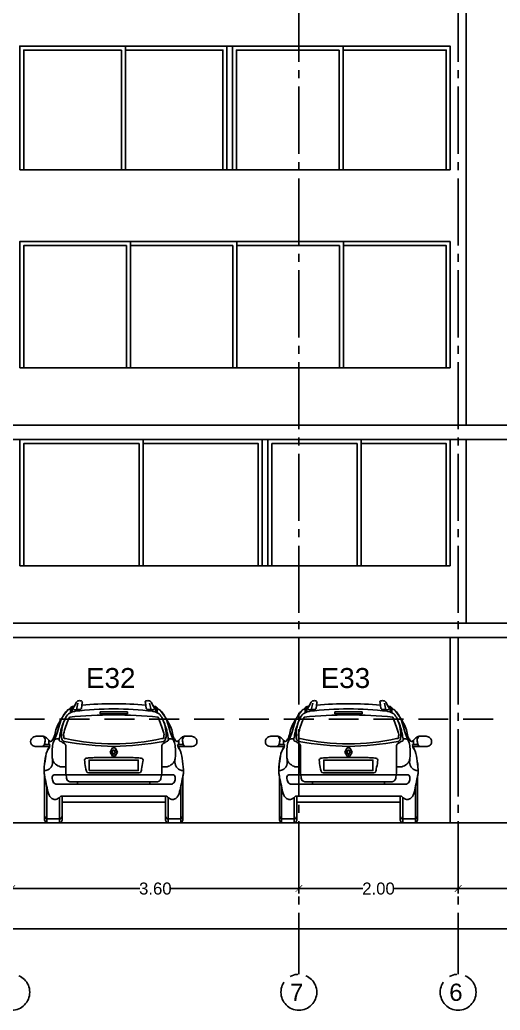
# Model space of a CAD drawing. Header units: millimetres. Extents: x 1217 to 2428, y 234 to 644.
# Drawn here: x 2006.71 to 2012.74, y 372.52 to 384.93 of the extents above; entities that cross this region are included whole.
import ezdxf

# ---------------------------------------------------------------- set-up
doc = ezdxf.new("R2010")
doc.units = ezdxf.units.MM
doc.linetypes.add('ACAD_ISO04W100', pattern=[30, 24, -3, 0, -3])
doc.linetypes.add('HIDDEN2', pattern=[0.1875, 0.125, -0.0625])
doc.layers.get('0').update_dxf_attribs({"lineweight": 5})
for name, color, linetype in [('0.1', 251, 'Continuous'), ('0.2', 2, 'Continuous'), ('0.3', 6, 'Continuous'), ('cortes', 30, 'Continuous'), ('Ejes', 8, 'Continuous'), ('Texto', 1, 'Continuous')]:
    doc.layers.add(name, color=color, linetype=linetype)
doc.styles.add('INTERARQ', font='arial.ttf')
doc.styles.get("Standard").update_dxf_attribs({"font": 'arial.ttf'})
doc.dimstyles.new('ESCALA_1-50', dxfattribs={"dimtxt": 0.15, "dimasz": 0.06, "dimexe": 0.18, "dimexo": 0.0625, "dimgap": 0, "dimtad": 0, "dimtih": 1, "dimtoh": 1, "dimzin": 0, "dimdsep": 46, "dimtxsty": 'INTERARQ', "dimblk": 'DIMTICK', "dimcen": 0, "dimse1": 1, "dimse2": 1, "dimclrd": 256, "dimclre": 1, "dimclrt": 2, "dimadec": 0, "dimazin": 0, "dimtfac": 4.5, "dimtofl": 0, "dimtmove": 2, "dimatfit": 3, "dimldrblk": 'DIMTICK', "dimfxl": 1, "dimtolj": 1, "dimtzin": 0, "dimarcsym": 0})

# ---------------------------------------------------------------- blocks, each defined once
blk = doc.blocks.new('aut7')
at = {"layer": '0.1'}
for p, q in [((383849.448, 7753100.131, 0), (383849.412, 7753100.064, 0)), ((383849.448, 7753100.131, 0), (383849.419, 7753100.076, 0)), ((383849.468, 7753100.117, 0), (383849.45, 7753100.035, 0)), ((383849.522, 7753100.126, 0), (383849.511, 7753100.05, 0)), ((383849.522, 7753100.126, 0), (383849.517, 7753100.09, 0)), ((383850.313, 7753100.126, 0), (383850.323, 7753100.05, 0)), ((383850.313, 7753100.126, 0), (383850.318, 7753100.09, 0)), ((383850.367, 7753100.117, 0), (383850.384, 7753100.035, 0)), ((383850.386, 7753100.131, 0), (383850.422, 7753100.064, 0)), ((383850.386, 7753100.131, 0), (383850.416, 7753100.076, 0)), ((383849.373, 7753100.053, 0), (383849.373, 7753099.998, 0)), ((383849.393, 7753100.074, 0), (383849.393, 7753100.006, 0)), ((383849.917, 7753100.008, 0), (383849.745, 7753100.008, 0)), ((383849.745, 7753100.008, 0), (383849.745, 7753099.982, 0)), ((383849.745, 7753099.982, 0), (383849.917, 7753099.982, 0)), ((383849.917, 7753100.008, 0), (383850.089, 7753100.008, 0)), ((383850.089, 7753099.982, 0), (383849.917, 7753099.982, 0)), ((383850.089, 7753100.008, 0), (383850.089, 7753099.982, 0)), ((383850.441, 7753100.074, 0), (383850.441, 7753100.006, 0)), ((383850.461, 7753100.053, 0), (383850.461, 7753099.998, 0)), ((383849.047, 7753099.599, 0), (383849.116, 7753099.599, 0)), ((383849.103, 7753099.599, 0), (383849.102, 7753099.651, 0)), ((383849.116, 7753099.599, 0), (383849.11, 7753099.573, 0)), ((383850.718, 7753099.599, 0), (383850.724, 7753099.573, 0)), ((383850.788, 7753099.599, 0), (383850.718, 7753099.599, 0)), ((383850.731, 7753099.599, 0), (383850.732, 7753099.651, 0)), ((383849.11, 7753099.573, 0), (383848.933, 7753099.573, 0)), ((383849.11, 7753099.573, 0), (383848.933, 7753099.573, 0)), ((383849.316, 7753099.566, 0), (383849.316, 7753099.24, 0)), ((383849.872, 7753099.504, 0), (383849.901, 7753099.558, 0)), ((383849.872, 7753099.504, 0), (383849.901, 7753099.452, 0)), ((383849.872, 7753099.504, 0), (383849.898, 7753099.504, 0)), ((383849.898, 7753099.504, 0), (383849.911, 7753099.53, 0)), ((383849.898, 7753099.504, 0), (383849.912, 7753099.475, 0)), ((383849.901, 7753099.558, 0), (383849.917, 7753099.558, 0)), ((383849.911, 7753099.53, 0), (383849.917, 7753099.53, 0)), ((383849.912, 7753099.475, 0), (383849.917, 7753099.475, 0)), ((383849.933, 7753099.558, 0), (383849.917, 7753099.558, 0)), ((383849.924, 7753099.53, 0), (383849.917, 7753099.53, 0)), ((383849.922, 7753099.475, 0), (383849.917, 7753099.475, 0)), ((383849.936, 7753099.504, 0), (383849.922, 7753099.475, 0)), ((383849.936, 7753099.504, 0), (383849.924, 7753099.53, 0)), ((383849.963, 7753099.504, 0), (383849.933, 7753099.558, 0)), ((383849.963, 7753099.504, 0), (383849.933, 7753099.452, 0)), ((383849.963, 7753099.504, 0), (383849.936, 7753099.504, 0)), ((383850.518, 7753099.566, 0), (383850.518, 7753099.24, 0)), ((383850.724, 7753099.573, 0), (383850.902, 7753099.573, 0)), ((383850.724, 7753099.573, 0), (383850.902, 7753099.573, 0)), ((383849.917, 7753099.434, 0), (383849.672, 7753099.434, 0)), ((383849.901, 7753099.452, 0), (383849.917, 7753099.452, 0)), ((383849.933, 7753099.452, 0), (383849.917, 7753099.452, 0)), ((383849.917, 7753099.434, 0), (383850.162, 7753099.434, 0)), ((383849.917, 7753099.219, 0), (383849.174, 7753099.219, 0)), ((383849.917, 7753099.245, 0), (383849.616, 7753099.245, 0)), ((383849.917, 7753099.245, 0), (383850.218, 7753099.245, 0)), ((383849.917, 7753099.219, 0), (383850.66, 7753099.219, 0)), ((383849.05, 7753098.652, 0), (383849.05, 7753099.201, 0)), ((383849.917, 7753099.103, 0), (383849.201, 7753099.103, 0)), ((383849.417, 7753099.13, 0), (383849.917, 7753099.13, 0)), ((383849.464, 7753099.129, 0), (383849.464, 7753099.103, 0)), ((383850.418, 7753099.13, 0), (383849.917, 7753099.13, 0)), ((383849.917, 7753099.103, 0), (383850.634, 7753099.103, 0)), ((383850.37, 7753099.129, 0), (383850.37, 7753099.103, 0)), ((383850.784, 7753098.652, 0), (383850.784, 7753099.201, 0)), ((383849.078, 7753098.618, 0), (383849.078, 7753099.068, 0)), ((383850.756, 7753098.618, 0), (383850.756, 7753099.068, 0)), ((383849.236, 7753098.618, 0), (383849.236, 7753098.936, 0)), ((383849.254, 7753098.951, 0), (383849.917, 7753098.951, 0)), ((383849.268, 7753098.951, 0), (383849.268, 7753098.652, 0)), ((383849.268, 7753098.877, 0), (383849.917, 7753098.877, 0)), ((383850.58, 7753098.951, 0), (383849.917, 7753098.951, 0)), ((383850.566, 7753098.877, 0), (383849.917, 7753098.877, 0)), ((383850.566, 7753098.951, 0), (383850.566, 7753098.652, 0)), ((383850.599, 7753098.618, 0), (383850.599, 7753098.936, 0)), ((383849.05, 7753098.702, 0), (383849.067, 7753098.668, 0)), ((383849.067, 7753098.668, 0), (383849.253, 7753098.668, 0)), ((383849.253, 7753098.668, 0), (383849.268, 7753098.702, 0)), ((383850.581, 7753098.668, 0), (383850.566, 7753098.702, 0)), ((383850.767, 7753098.668, 0), (383850.581, 7753098.668, 0)), ((383850.784, 7753098.702, 0), (383850.767, 7753098.668, 0))]:
    blk.add_line(p, q, dxfattribs=at)
at = {"layer": '0.1', "elevation": 0}
blk.add_lwpolyline([(383850.318, 7753100.09, 0.025593), (383849.917, 7753100.11, 0.025593), (383849.517, 7753100.09)], format="xyb", dxfattribs=at)
blk.add_lwpolyline([(383849.608, 7753099.272), (383850.223, 7753099.272), (383850.223, 7753099.403), (383849.608, 7753099.403)], close=True, dxfattribs=at)
blk.add_lwpolyline([(383850.784, 7753099.201), (383850.784, 7753098.652), (383850.767, 7753098.618), (383850.581, 7753098.618), (383850.566, 7753098.652), (383850.566, 7753098.877), (383849.917, 7753098.877), (383849.268, 7753098.877), (383849.268, 7753098.652), (383849.253, 7753098.618), (383849.067, 7753098.618), (383849.05, 7753098.652), (383849.05, 7753099.201)], dxfattribs=at)
at = {"layer": '0.1'}
for centre, radius, start, end in [((383849.913, 7753096.19, 0), 3.92, 89.9315, 95.793), ((383849.922, 7753096.19, 0), 3.92, 84.207, 90.0685), ((383849.913, 7753094.328, 0), 5.642, 89.9622, 95.6249), ((383849.906, 7753096.217, 0), 3.828, 89.8385, 97.1418), ((383849.928, 7753096.217, 0), 3.828, 82.8582, 90.1615), ((383849.921, 7753094.328, 0), 5.642, 84.3751, 90.0378), ((383849.997, 7753103.478, 0), 3.904, 259.6344, 268.8274), ((383849.917, 7753102.485, 0), 2.877, 257.8843, 270), ((383849.917, 7753102.485, 0), 2.877, 270, 282.1157), ((383849.837, 7753103.478, 0), 3.904, 271.1726, 280.3656)]:
    blk.add_arc(centre, radius, start, end, dxfattribs=at)
for points in [[(383849.448, 7753100.131, 0), (383849.457, 7753100.139, 0), (383849.467, 7753100.144, 0), (383849.512, 7753100.144, 0), (383849.522, 7753100.137, 0), (383849.522, 7753100.126, 0)], [(383849.448, 7753100.131, 0), (383849.457, 7753100.139, 0), (383849.467, 7753100.144, 0), (383849.512, 7753100.144, 0), (383849.522, 7753100.137, 0), (383849.522, 7753100.126, 0)], [(383850.386, 7753100.131, 0), (383850.377, 7753100.139, 0), (383850.367, 7753100.144, 0), (383850.322, 7753100.144, 0), (383850.312, 7753100.137, 0), (383850.313, 7753100.126, 0)], [(383850.386, 7753100.131, 0), (383850.377, 7753100.139, 0), (383850.367, 7753100.144, 0), (383850.322, 7753100.144, 0), (383850.312, 7753100.137, 0), (383850.313, 7753100.126, 0)], [(383849.347, 7753100.036, 0), (383849.278, 7753099.95, 0), (383849.202, 7753099.731, 0), (383849.17, 7753099.652, 0), (383849.157, 7753099.623, 0), (383849.146, 7753099.546, 0), (383849.145, 7753099.448, 0), (383849.156, 7753099.392, 0), (383849.187, 7753099.353, 0), (383849.246, 7753099.321, 0), (383849.321, 7753099.32, 0)], [(383849.261, 7753099.923, 0), (383849.308, 7753099.995, 0), (383849.35, 7753100.037, 0), (383849.368, 7753100.046, 0), (383849.382, 7753100.068, 0), (383849.419, 7753100.076, 0)], [(383849.261, 7753099.923, 0), (383849.308, 7753099.995, 0), (383849.35, 7753100.037, 0), (383849.368, 7753100.046, 0), (383849.382, 7753100.068, 0), (383849.419, 7753100.076, 0)], [(383849.511, 7753100.05, 0), (383849.503, 7753100.042, 0), (383849.479, 7753100.037, 0), (383849.422, 7753100.036, 0), (383849.411, 7753100.04, 0), (383849.408, 7753100.053, 0), (383849.412, 7753100.064, 0)], [(383850.323, 7753100.05, 0), (383850.331, 7753100.042, 0), (383850.355, 7753100.037, 0), (383850.413, 7753100.036, 0), (383850.423, 7753100.04, 0), (383850.426, 7753100.053, 0), (383850.422, 7753100.064, 0)], [(383850.574, 7753099.923, 0), (383850.527, 7753099.995, 0), (383850.484, 7753100.037, 0), (383850.466, 7753100.046, 0), (383850.453, 7753100.068, 0), (383850.416, 7753100.076, 0)], [(383850.574, 7753099.923, 0), (383850.527, 7753099.995, 0), (383850.484, 7753100.037, 0), (383850.466, 7753100.046, 0), (383850.453, 7753100.068, 0), (383850.416, 7753100.076, 0)], [(383850.488, 7753100.036, 0), (383850.556, 7753099.95, 0), (383850.633, 7753099.731, 0), (383850.664, 7753099.652, 0), (383850.677, 7753099.623, 0), (383850.689, 7753099.546, 0), (383850.69, 7753099.448, 0), (383850.678, 7753099.392, 0), (383850.648, 7753099.353, 0), (383850.588, 7753099.321, 0), (383850.514, 7753099.32, 0)], [(383849.261, 7753099.923, 0), (383849.185, 7753099.763, 0), (383849.163, 7753099.68, 0), (383849.148, 7753099.656, 0), (383849.134, 7753099.64, 0), (383849.114, 7753099.638, 0)], [(383849.261, 7753099.923, 0), (383849.185, 7753099.763, 0), (383849.163, 7753099.68, 0), (383849.148, 7753099.656, 0), (383849.134, 7753099.64, 0), (383849.114, 7753099.638, 0)], [(383849.233, 7753099.67, 0), (383849.245, 7753099.737, 0), (383849.258, 7753099.792, 0), (383849.287, 7753099.873, 0)], [(383849.313, 7753099.672, 0), (383849.295, 7753099.676, 0), (383849.289, 7753099.705, 0), (383849.287, 7753099.726, 0), (383849.293, 7753099.755, 0), (383849.36, 7753099.943, 0)], [(383850.521, 7753099.672, 0), (383850.539, 7753099.676, 0), (383850.545, 7753099.705, 0), (383850.548, 7753099.726, 0), (383850.541, 7753099.755, 0), (383850.474, 7753099.943, 0)], [(383850.601, 7753099.67, 0), (383850.59, 7753099.737, 0), (383850.577, 7753099.792, 0), (383850.548, 7753099.873, 0)], [(383850.574, 7753099.923, 0), (383850.649, 7753099.763, 0), (383850.671, 7753099.68, 0), (383850.686, 7753099.656, 0), (383850.701, 7753099.64, 0), (383850.721, 7753099.638, 0)], [(383850.574, 7753099.923, 0), (383850.649, 7753099.763, 0), (383850.671, 7753099.68, 0), (383850.686, 7753099.656, 0), (383850.701, 7753099.64, 0), (383850.721, 7753099.638, 0)], [(383848.933, 7753099.573, 0), (383848.906, 7753099.582, 0), (383848.885, 7753099.6, 0), (383848.884, 7753099.669, 0), (383848.902, 7753099.686, 0), (383848.93, 7753099.699, 0), (383848.988, 7753099.705, 0), (383849.044, 7753099.698, 0), (383849.082, 7753099.673, 0), (383849.114, 7753099.638, 0)], [(383848.933, 7753099.573, 0), (383848.906, 7753099.582, 0), (383848.885, 7753099.6, 0), (383848.884, 7753099.669, 0), (383848.902, 7753099.686, 0), (383848.93, 7753099.699, 0), (383848.988, 7753099.705, 0), (383849.044, 7753099.698, 0), (383849.082, 7753099.673, 0), (383849.114, 7753099.638, 0)], [(383849.028, 7753099.703, 0), (383849.055, 7753099.665, 0), (383849.051, 7753099.615, 0), (383849.042, 7753099.589, 0), (383849.022, 7753099.573, 0)], [(383849.164, 7753099.642, 0), (383849.185, 7753099.667, 0), (383849.22, 7753099.671, 0), (383849.233, 7753099.67, 0)], [(383849.233, 7753099.67, 0), (383849.233, 7753099.651, 0), (383849.256, 7753099.635, 0), (383849.289, 7753099.616, 0), (383849.306, 7753099.603, 0), (383849.315, 7753099.585, 0), (383849.316, 7753099.566, 0)], [(383850.601, 7753099.67, 0), (383850.601, 7753099.651, 0), (383850.579, 7753099.635, 0), (383850.546, 7753099.616, 0), (383850.528, 7753099.603, 0), (383850.52, 7753099.585, 0), (383850.518, 7753099.566, 0)], [(383850.67, 7753099.642, 0), (383850.65, 7753099.667, 0), (383850.614, 7753099.671, 0), (383850.601, 7753099.67, 0)], [(383850.902, 7753099.573, 0), (383850.928, 7753099.582, 0), (383850.949, 7753099.6, 0), (383850.95, 7753099.669, 0), (383850.932, 7753099.686, 0), (383850.904, 7753099.699, 0), (383850.846, 7753099.705, 0), (383850.79, 7753099.698, 0), (383850.753, 7753099.673, 0), (383850.721, 7753099.638, 0)], [(383850.902, 7753099.573, 0), (383850.928, 7753099.582, 0), (383850.949, 7753099.6, 0), (383850.95, 7753099.669, 0), (383850.932, 7753099.686, 0), (383850.904, 7753099.699, 0), (383850.846, 7753099.705, 0), (383850.79, 7753099.698, 0), (383850.753, 7753099.673, 0), (383850.721, 7753099.638, 0)], [(383850.807, 7753099.703, 0), (383850.779, 7753099.665, 0), (383850.784, 7753099.615, 0), (383850.792, 7753099.589, 0), (383850.813, 7753099.573, 0)], [(383849.114, 7753099.573, 0), (383849.081, 7753099.516, 0), (383849.054, 7753099.389, 0), (383849.044, 7753099.248, 0), (383849.064, 7753099.135, 0), (383849.086, 7753099.031, 0), (383849.116, 7753098.947, 0), (383849.15, 7753098.917, 0), (383849.19, 7753098.91, 0), (383849.231, 7753098.932, 0), (383849.254, 7753098.951, 0)], [(383850.721, 7753099.573, 0), (383850.753, 7753099.516, 0), (383850.78, 7753099.389, 0), (383850.79, 7753099.248, 0), (383850.77, 7753099.135, 0), (383850.748, 7753099.031, 0), (383850.718, 7753098.947, 0), (383850.684, 7753098.917, 0), (383850.644, 7753098.91, 0), (383850.604, 7753098.932, 0), (383850.58, 7753098.951, 0)], [(383849.043, 7753099.272, 0), (383849.089, 7753099.28, 0), (383849.124, 7753099.307, 0), (383849.143, 7753099.34, 0), (383849.148, 7753099.42, 0)], [(383849.672, 7753099.434, 0), (383849.602, 7753099.431, 0), (383849.572, 7753099.426, 0), (383849.555, 7753099.416, 0), (383849.552, 7753099.385, 0), (383849.568, 7753099.289, 0), (383849.584, 7753099.248, 0), (383849.616, 7753099.245, 0)], [(383850.162, 7753099.434, 0), (383850.233, 7753099.431, 0), (383850.262, 7753099.426, 0), (383850.28, 7753099.416, 0), (383850.283, 7753099.385, 0), (383850.266, 7753099.289, 0), (383850.25, 7753099.248, 0), (383850.218, 7753099.245, 0)], [(383850.791, 7753099.272, 0), (383850.746, 7753099.28, 0), (383850.711, 7753099.307, 0), (383850.691, 7753099.34, 0), (383850.686, 7753099.42, 0)], [(383849.316, 7753099.24, 0), (383849.325, 7753099.178, 0), (383849.334, 7753099.152, 0), (383849.417, 7753099.13, 0)], [(383850.518, 7753099.24, 0), (383850.509, 7753099.178, 0), (383850.5, 7753099.152, 0), (383850.418, 7753099.13, 0)]]:
    blk.add_spline(points, degree=3, dxfattribs=at)
for points, knots in [([(383849.295, 7753099.638, 0), (383849.28, 7753099.64, 0), (383849.262, 7753099.671, 0), (383849.258, 7753099.724, 0), (383849.265, 7753099.777, 0), (383849.275, 7753099.847, 0), (383849.302, 7753099.916, 0), (383849.343, 7753099.99, 0), (383849.397, 7753100.008, 0), (383849.425, 7753100.014, 0), (383849.431, 7753100.015, 0)], [0, 0, 0, 0, 0.042606, 0.0923859, 0.1523141, 0.2073811, 0.3022424, 0.3770388, 0.4476693, 0.463704, 0.463704, 0.463704, 0.463704]), ([(383850.54, 7753099.638, 0), (383850.555, 7753099.64, 0), (383850.572, 7753099.671, 0), (383850.577, 7753099.724, 0), (383850.57, 7753099.777, 0), (383850.559, 7753099.847, 0), (383850.532, 7753099.916, 0), (383850.491, 7753099.99, 0), (383850.438, 7753100.008, 0), (383850.409, 7753100.014, 0), (383850.404, 7753100.015, 0)], [0, 0, 0, 0, 0.042606, 0.0923859, 0.1523141, 0.2073811, 0.3022424, 0.3770388, 0.4476693, 0.463704, 0.463704, 0.463704, 0.463704]), ([(383849.11, 7753099.573, 0), (383849.1, 7753099.555, 0), (383849.067, 7753099.498, 0), (383849.055, 7753099.385, 0), (383849.039, 7753099.279, 0), (383849.047, 7753099.217, 0), (383849.05, 7753099.201, 0)], [0, 0, 0, 0, 0.0640653, 0.1944288, 0.3357799, 0.3826424, 0.3826424, 0.3826424, 0.3826424]), ([(383850.724, 7753099.573, 0), (383850.735, 7753099.555, 0), (383850.767, 7753099.498, 0), (383850.78, 7753099.385, 0), (383850.796, 7753099.279, 0), (383850.787, 7753099.217, 0), (383850.784, 7753099.201, 0)], [0, 0, 0, 0, 0.0640653, 0.1944288, 0.3357799, 0.3826424, 0.3826424, 0.3826424, 0.3826424]), ([(383849.174, 7753099.219, 0), (383849.169, 7753099.219, 0), (383849.159, 7753099.215, 0), (383849.145, 7753099.2, 0), (383849.145, 7753099.172, 0), (383849.151, 7753099.145, 0), (383849.161, 7753099.12, 0), (383849.179, 7753099.105, 0), (383849.194, 7753099.103, 0), (383849.201, 7753099.103, 0)], [0.0148251, 0.0148251, 0.0148251, 0.0148251, 0.0299472, 0.0453318, 0.0747039, 0.1069598, 0.1304417, 0.1528701, 0.1738631, 0.1738631, 0.1738631, 0.1738631]), ([(383850.66, 7753099.219, 0), (383850.665, 7753099.219, 0), (383850.675, 7753099.215, 0), (383850.689, 7753099.2, 0), (383850.689, 7753099.172, 0), (383850.684, 7753099.145, 0), (383850.673, 7753099.12, 0), (383850.655, 7753099.105, 0), (383850.641, 7753099.103, 0), (383850.634, 7753099.103, 0)], [0.0148251, 0.0148251, 0.0148251, 0.0148251, 0.0299472, 0.0453318, 0.0747039, 0.1069598, 0.1304417, 0.1528701, 0.1738631, 0.1738631, 0.1738631, 0.1738631])]:
    blk.add_open_spline(points, degree=3, knots=knots, dxfattribs=at)
blk = doc.blocks.new('DIMTICK')
at = {"color": 1}
for p, q in [((-1, 0), (1, 0)), ((0, 1), (0, -1))]:
    blk.add_line(p, q, dxfattribs=at)
at = {"color": 3, "const_width": 0.141}
blk.add_lwpolyline([(0.71, 0.71), (-0.71, -0.71)], dxfattribs=at)
blk = doc.blocks.new('*D1668')
at = {"layer": '0.1', "lineweight": -2, "ltscale": 3, "transparency": 16777216}
for p, q in [((2006.673, 374.047), (2008.218, 374.047)), ((2010.153, 374.047), (2008.607, 374.047))]:
    blk.add_line(p, q, dxfattribs=at)
at = {"layer": 'Defpoints', "color": 0, "ltscale": 3, "transparency": 16777216}
for p in [(2006.613, 374.61, 0), (2010.213, 374.628, 0), (2010.213, 374.047)]:
    blk.add_point(p, dxfattribs=at)
at = {"layer": '0.1', "lineweight": -2, "ltscale": 3, "transparency": 16777216, "xscale": 0.06, "yscale": 0.06, "zscale": 0.06, "rotation": 180}
blk.add_blockref('DIMTICK', (2006.613, 374.047), dxfattribs=at)
at = {"layer": '0.1', "lineweight": -2, "ltscale": 3, "transparency": 16777216, "xscale": 0.06, "yscale": 0.06, "zscale": 0.06}
blk.add_blockref('DIMTICK', (2010.213, 374.047), dxfattribs=at)
at = {"layer": '0.1', "color": 2, "ltscale": 3, "transparency": 16777216, "insert": (2008.413, 374.047), "char_height": 0.15, "attachment_point": 5, "style": 'INTERARQ'}
blk.add_mtext('\\A1;3.60', dxfattribs=at)
blk = doc.blocks.new('*D1669')
at = {"layer": '0.1', "lineweight": -2, "ltscale": 3, "transparency": 16777216}
for p, q in [((2010.273, 374.047), (2011.016, 374.047)), ((2012.151, 374.047), (2011.408, 374.047))]:
    blk.add_line(p, q, dxfattribs=at)
at = {"layer": 'Defpoints', "color": 0, "ltscale": 3, "transparency": 16777216}
for p in [(2010.213, 374.597, 0), (2012.211, 374.536, 0), (2012.211, 374.047)]:
    blk.add_point(p, dxfattribs=at)
at = {"layer": '0.1', "lineweight": -2, "ltscale": 3, "transparency": 16777216, "xscale": 0.06, "yscale": 0.06, "zscale": 0.06, "rotation": 180}
blk.add_blockref('DIMTICK', (2010.213, 374.047), dxfattribs=at)
at = {"layer": '0.1', "lineweight": -2, "ltscale": 3, "transparency": 16777216, "xscale": 0.06, "yscale": 0.06, "zscale": 0.06}
blk.add_blockref('DIMTICK', (2012.211, 374.047), dxfattribs=at)
at = {"layer": '0.1', "color": 2, "ltscale": 3, "transparency": 16777216, "insert": (2011.212, 374.047), "char_height": 0.15, "attachment_point": 5, "style": 'INTERARQ'}
blk.add_mtext('\\A1;2.00', dxfattribs=at)
blk = doc.blocks.new('*D1670')
at = {"layer": '0.1', "lineweight": -2, "ltscale": 3, "transparency": 16777216}
for p, q in [((2012.271, 374.047), (2012.823, 374.047)), ((2013.75, 374.047), (2013.198, 374.047))]:
    blk.add_line(p, q, dxfattribs=at)
at = {"layer": 'Defpoints', "color": 0, "ltscale": 3, "transparency": 16777216}
for p in [(2012.211, 374.536, 0), (2013.81, 374.623, 0), (2013.81, 374.047)]:
    blk.add_point(p, dxfattribs=at)
at = {"layer": '0.1', "lineweight": -2, "ltscale": 3, "transparency": 16777216, "xscale": 0.06, "yscale": 0.06, "zscale": 0.06, "rotation": 180}
blk.add_blockref('DIMTICK', (2012.211, 374.047), dxfattribs=at)
at = {"layer": '0.1', "lineweight": -2, "ltscale": 3, "transparency": 16777216, "xscale": 0.06, "yscale": 0.06, "zscale": 0.06}
blk.add_blockref('DIMTICK', (2013.81, 374.047), dxfattribs=at)
at = {"layer": '0.1', "color": 2, "ltscale": 3, "transparency": 16777216, "insert": (2013.01, 374.047), "char_height": 0.15, "attachment_point": 5, "style": 'INTERARQ'}
blk.add_mtext('\\A1;1.60', dxfattribs=at)
blk = doc.blocks.new('*D1594')
at = {"layer": '0.1', "lineweight": -2, "ltscale": 3, "transparency": 16777216}
for p, q in [((1983.394, 373.542), (2002.24, 373.542)), ((2021.59, 373.542), (2002.744, 373.542))]:
    blk.add_line(p, q, dxfattribs=at)
at = {"layer": 'Defpoints', "color": 0, "ltscale": 3, "transparency": 16777216}
for p in [(2021.65, 376.287, 0), (1983.334, 376.171, 0), (1983.334, 373.542)]:
    blk.add_point(p, dxfattribs=at)
at = {"layer": '0.1', "lineweight": -2, "ltscale": 3, "transparency": 16777216, "xscale": 0.06, "yscale": 0.06, "zscale": 0.06, "rotation": 180}
blk.add_blockref('DIMTICK', (1983.334, 373.542), dxfattribs=at)
at = {"layer": '0.1', "lineweight": -2, "ltscale": 3, "transparency": 16777216, "xscale": 0.06, "yscale": 0.06, "zscale": 0.06}
blk.add_blockref('DIMTICK', (2021.65, 373.542), dxfattribs=at)
at = {"layer": '0.1', "color": 2, "ltscale": 3, "transparency": 16777216, "insert": (2002.492, 373.542), "char_height": 0.15, "attachment_point": 5, "style": 'INTERARQ'}
blk.add_mtext('\\A1;38.32', dxfattribs=at)

msp = doc.modelspace()

# ---------------------------------------------------------------- linework, layer by layer
at = {"layer": '0.1', "ltscale": 3, "elevation": 0}
for points in [[(2009.3105, 383.05099), (2009.3105, 384.60099), (2006.71301, 384.60099), (2006.71301, 383.05099)], [(2008.03675, 384.60099), (2008.03675, 383.05099)], [(2012.11056, 383.05099), (2012.11056, 384.60099), (2009.3805, 384.60099), (2009.3805, 383.05099)], [(2010.77053, 384.60099), (2010.77053, 383.05099)], [(2007.98675, 384.55099), (2006.76301, 384.55099), (2006.76301, 383.05099)], [(2007.98675, 384.55099), (2007.98675, 383.05099)], [(2009.2605, 383.05099), (2009.2605, 384.55099), (2008.03675, 384.55099)], [(2010.72053, 384.55099), (2009.4305, 384.55099), (2009.4305, 383.05099)], [(2010.72053, 384.55099), (2010.72053, 383.05099)], [(2012.06056, 383.05099), (2012.06056, 384.55099), (2010.77053, 384.55099)], [(2006.71301, 380.57099), (2006.71301, 382.15099), (2012.11056, 382.15099), (2012.11056, 380.57099)], [(2006.76301, 380.57099), (2006.76301, 382.10099), (2008.0499, 382.10099)], [(2008.0499, 382.10099), (2008.0499, 380.57099)], [(2008.0999, 382.15099), (2008.0999, 380.57099)], [(2008.0999, 382.10099), (2009.38679, 382.10099)], [(2009.38679, 382.10099), (2009.38679, 380.57099)], [(2009.43679, 382.15099), (2009.43679, 380.57099)], [(2009.43679, 382.10099), (2010.72367, 382.10099)], [(2010.72367, 382.10099), (2010.72367, 380.57099)], [(2010.77367, 382.15099), (2010.77367, 380.57099)], [(2010.77367, 382.10099), (2012.06056, 382.10099), (2012.06056, 380.57099)], [(2006.71301, 378.09099), (2006.71301, 379.67099), (2009.75429, 379.67099), (2009.75429, 378.09099)], [(2006.76301, 378.09099), (2006.76301, 379.62099), (2008.20865, 379.62099)], [(2008.20865, 379.62099), (2008.20865, 378.09099)], [(2008.25865, 379.67099), (2008.25865, 378.09099)], [(2008.25865, 379.62099), (2009.70429, 379.62099), (2009.70429, 378.09099)], [(2009.82429, 378.09099), (2009.82429, 379.67099), (2012.11056, 379.67099), (2012.11056, 378.09099)], [(2009.87429, 378.09099), (2009.87429, 379.62099), (2010.94243, 379.62099)], [(2010.94243, 379.62099), (2010.94243, 378.09099)], [(2010.99243, 379.67099), (2010.99243, 378.09099)], [(2010.99243, 379.62099), (2012.06056, 379.62099), (2012.06056, 378.09099)]]:
    msp.add_lwpolyline(points, dxfattribs=at)
at = {"layer": '0.2', "ltscale": 3, "elevation": 0}
for points in [[(2009.3105, 383.05099), (2009.3105, 384.60099)], [(2009.3805, 383.05099), (2009.3805, 384.60099)], [(2009.75429, 378.09099), (2009.75429, 379.67099)], [(2009.82429, 378.09099), (2009.82429, 379.67099)], [(2012.11055, 374.87099), (2012.11055, 377.19099)]]:
    msp.add_lwpolyline(points, dxfattribs=at)
at = {"layer": '0.2', "linetype": 'HIDDEN2', "ltscale": 3, "elevation": 0}
msp.add_lwpolyline([(2021.64986, 376.17099), (1983.53391, 376.17099)], dxfattribs=at)
at = {"layer": '0.3', "ltscale": 3, "elevation": 0}
for points in [[(2012.31055, 384.60099), (2012.31055, 387.05099)], [(2012.11056, 384.60099), (2006.71301, 384.60099)], [(2012.11056, 383.05099), (2012.11056, 384.60099)], [(2012.31055, 382.15099), (2012.31055, 384.60099)], [(2006.71301, 383.05099), (2012.11056, 383.05099)], [(2012.11056, 382.15099), (2006.71301, 382.15099)], [(2006.71301, 380.57099), (2006.71301, 382.15099)], [(2012.11056, 380.57099), (2012.11056, 382.15099)], [(2012.31055, 379.85099), (2012.31055, 382.15099)], [(2006.71301, 380.57099), (2012.11056, 380.57099)], [(2006.71301, 379.67099), (2012.11056, 379.67099)], [(2006.71301, 378.09099), (2006.71301, 379.67099)], [(2012.11056, 379.67099), (2012.11056, 378.09099)], [(2012.31055, 378.09099), (2012.31055, 379.67099)], [(2006.71301, 378.09099), (2012.11056, 378.09099)], [(2012.31055, 377.37099), (2012.31055, 378.09099)]]:
    msp.add_lwpolyline(points, dxfattribs=at)
at = {"layer": 'cortes', "ltscale": 3}
for p, q in [((2019.04003, 379.85099, 0), (1987.26592, 379.85099, 0)), ((2019.24003, 379.67099, 0), (1986.96592, 379.67099, 0)), ((2019.04003, 377.37099, 0), (1983.69795, 377.37099, 0)), ((2019.04003, 377.19099, 0), (1983.69795, 377.19099, 0)), ((2019.04003, 374.87099, 0), (1983.69795, 374.87099, 0))]:
    msp.add_line(p, q, dxfattribs=at)
at = {"layer": 'Ejes', "linetype": 'ACAD_ISO04W100', "ltscale": 0.035, "elevation": 0}
for points in [[(2010.21297, 394.44247), (2010.21297, 372.97406)], [(2010.21298, 394.44247), (2010.21298, 372.97405)], [(2012.21056, 394.44247), (2012.21056, 372.97406)], [(2012.21057, 394.44247), (2012.21057, 372.97405)]]:
    msp.add_lwpolyline(points, dxfattribs=at)
at = {"layer": 'Ejes', "linetype": 'ACAD_ISO04W100', "ltscale": 0.035}
for centre in [(2006.61299, 372.74908, 0), (2006.61299, 372.74907, 0), (2010.21298, 372.74908, 0), (2010.21298, 372.74908, 0), (2012.21057, 372.74908, 0), (2012.21057, 372.74908, 0)]:
    msp.add_circle(centre, 0.22498, dxfattribs=at)

# ---------------------------------------------------------------- block references
at = {"layer": '0.1'}
for p in [(-381842.02516, -7752723.7467, 0), (-381839.08185, -7752723.7467, 0)]:
    msp.add_blockref('aut7', p, dxfattribs=at)

# ---------------------------------------------------------------- texts
at = {"layer": 'Ejes', "char_height": 0.216, "width": 0.344369, "attachment_point": 5}
for s, insert in [('7', (2010.18497, 372.74734, 0)), ('6', (2012.18256, 372.74734, 0))]:
    msp.add_mtext(s, dxfattribs=dict(at, insert=insert))
at = {"layer": 'Texto', "char_height": 0.25, "width": 1.9772647, "attachment_point": 5}
for s, insert in [('E32', (2007.85337, 376.68318, 0)), ('E33', (2010.79668, 376.68318, 0))]:
    msp.add_mtext(s, dxfattribs=dict(at, insert=insert))

# ---------------------------------------------------------------- dimensions: what is measured, and where the dimension line sits
at = {"layer": '0.1', "ltscale": 3}
for base, p1, p2, picture, middle in [((1983.33392, 373.54153), (2021.64986, 376.28722, 0), (1983.33392, 376.17099, 0), '*D1594', (2002.49189, 373.54153)), ((2010.21298, 374.0466, 0), (2006.61299, 374.61046, 0), (2010.21298, 374.62779, 0), '*D1668', (2008.41298, 374.0466, 0)), ((2012.21057, 374.0466, 0), (2010.21298, 374.59685, 0), (2012.21057, 374.53619, 0), '*D1669', (2011.21177, 374.0466, 0)), ((2013.81012, 374.0466, 0), (2012.21057, 374.53619, 0), (2013.81012, 374.62285, 0), '*D1670', (2013.01034, 374.0466, 0))]:
    dim = msp.add_linear_dim(base=base, p1=p1, p2=p2, dimstyle='ESCALA_1-50', dxfattribs=at)
    dim.commit()
    dim.dimension.update_dxf_attribs({"geometry": picture, "text_midpoint": middle})

doc.saveas('drawing.dxf')
